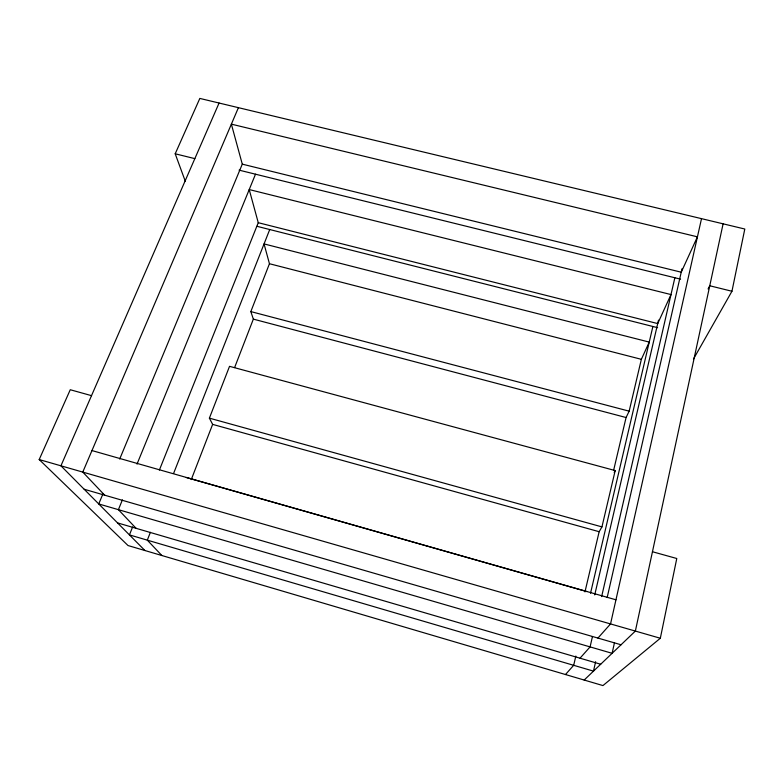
<?xml version="1.0" encoding="UTF-8"?>
<svg xmlns="http://www.w3.org/2000/svg" width="784" height="784" viewBox="0 0 784 784"><rect width="100%" height="100%" fill="white"/><g stroke="black" fill="none" stroke-linecap="round" stroke-linejoin="round"><path stroke-width="1.18" d="M91.512 395.655L70.256 389.736L39.2 459.561L128.037 545.546L602.945 685.579L660.324 638.254L676.778 558.502L652.455 551.74M693.477 359.043L731.952 291.256L744.8 229.026L199.832 98.421L175.204 153.791L185.279 181.202M723.103 223.822L635.363 631.071L584.168 680.051M614.489 642.606L612.118 653.307L98.745 503.945L102.949 493.861M701.513 218.648L610.54 623.927L597.937 638.078M595.624 661.706L593.488 671.124L129.438 534.904L132.604 527.005M607.159 597.584L682.021 268.736M592.439 636.637L590.087 646.898L580.023 658.188M601.642 596.585L674.857 277.761M575.848 656.061L573.682 665.312L565.47 674.534M590.519 593.282L652.886 326.487M594.723 594.919L658.511 320.137M601.945 526.897L615.185 470.576L229.536 366.334L209.387 418.146L212.631 424.379L599.152 531.709L601.945 526.897L209.387 418.146M613.627 470.302L626.073 417.529L629.16 411.169L641.361 359.317L649.24 342.098L264.051 243.922L269.451 263.728L250.831 311.591L253.35 319.127L234.602 367.588M584.962 591.891L599.152 531.709M191.267 479.583L212.631 424.379M150.391 532.307L147.304 540.147L161.886 555.533M173.617 473.379L269.725 229.536M159.387 470.037L258.259 222.695L249.214 189.561L670.996 294.568L657.717 323.586L258.259 222.695M122.402 499.888L118.404 509.669L136.093 528.318M137.014 464.118L255.506 174.185M119.697 459.042L242.285 164.15L231.368 124.146L697.427 236.837L681.237 272.205L242.285 164.15M238.414 107.663L82.771 472.095L104.674 495.184M219.079 103.027L60.927 465.814L144.932 550.525M708.089 288.973L709.755 285.768L731.952 291.256M614.205 472.438L615.185 470.576M175.204 153.791L194.834 158.633M239.081 170.138L680.581 279.173M257.034 226.321L657.609 327.683M269.451 263.728L641.361 359.317M250.831 311.591L629.16 411.169M253.35 319.127L626.073 417.529M91.973 450.565L615.959 599.799M186.298 477.505L586.736 591.548M39.2 459.561L660.324 638.254M84.172 489.245L621.036 644.771M117.522 522.889L600.691 664.234"/></g></svg>
